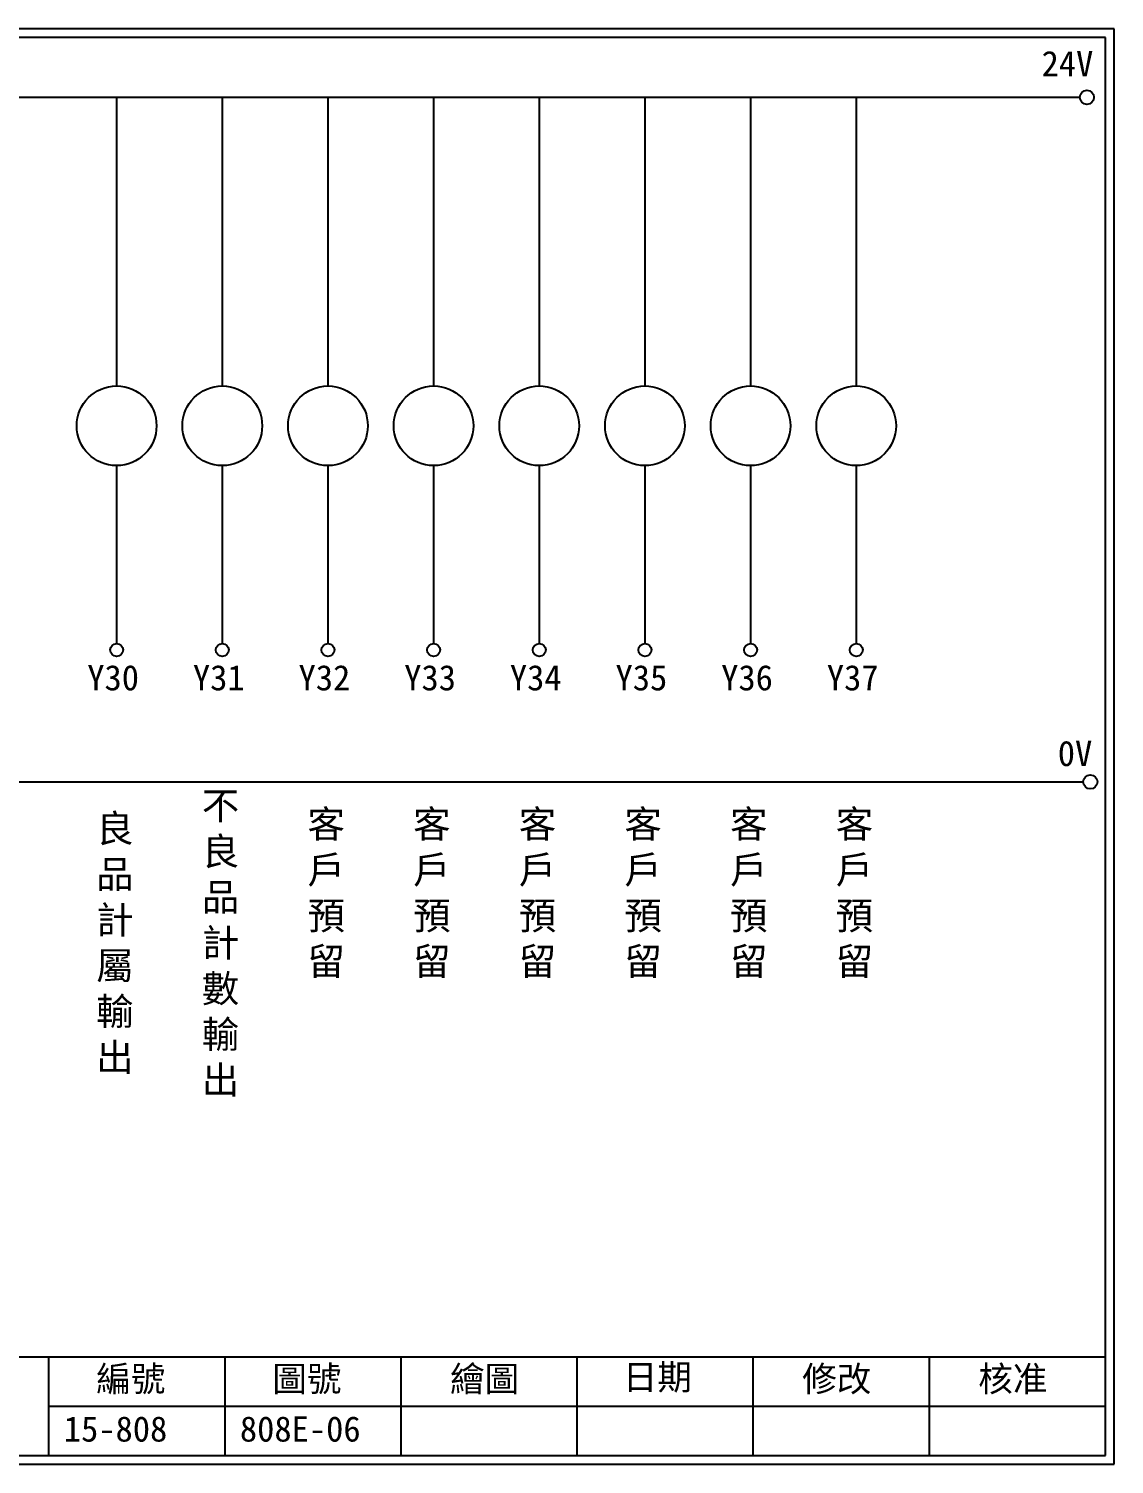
# Model space of a CAD drawing. Extents: x 325 to 612, y 3 to 207.
# Drawn here: x 458.2 to 612.3, y 3 to 207 of the extents above; entities that cross this region are included whole.
import ezdxf

# ---------------------------------------------------------------- set-up
doc = ezdxf.new("R2010")
doc.units = 0
doc.layers.get('0').update_dxf_attribs({"linetype": 'CONTINUOUS'})
doc.layers.add('圖框層', color=7, linetype='CONTINUOUS')
doc.layers.add('標尺寸層', color=3, linetype='CONTINUOUS')
doc.styles.add('CNS', font='romanc.shx', dxfattribs={"bigfont": 'chineset.shx'})
doc.styles.add('STSL', font='kaiu.ttf')

msp = doc.modelspace()

# ---------------------------------------------------------------- linework, layer by layer
for centre in [(608.44, 197.22), (608.92, 99.96)]:
    msp.add_circle(centre, 1)
at = {"layer": '圖框層', "color": 7}
for p, q in [((612.32, 206.97), (325.32, 206.97)), ((612.32, 3), (612.32, 206.97)), ((611.07, 205.72), (326.57, 205.72)), ((611.07, 4.25), (611.07, 205.72)), ((326.57, 18.25), (611.07, 18.25)), ((461.07, 4.25), (461.07, 18.25)), ((486.07, 4.25), (486.07, 18.25)), ((511.07, 4.25), (511.07, 18.25)), ((536.07, 4.25), (536.07, 18.25)), ((561.07, 4.25), (561.07, 18.25)), ((586.07, 4.25), (586.07, 18.25)), ((461.07, 11.25), (611.07, 11.25)), ((326.57, 4.25), (611.07, 4.25)), ((325.32, 3), (612.32, 3))]:
    msp.add_line(p, q, dxfattribs=at)
at = {"layer": '標尺寸層', "color": 7}
for p, q in [((329.84, 197.22), (607.44, 197.22)), ((470.68, 197.22), (470.68, 156.21)), ((485.68, 197.22), (485.68, 156.21)), ((500.68, 197.22), (500.68, 156.21)), ((515.68, 197.22), (515.68, 156.21)), ((530.68, 197.22), (530.68, 156.21)), ((545.68, 197.22), (545.68, 156.21)), ((560.68, 197.22), (560.68, 156.21)), ((575.68, 197.22), (575.68, 156.21)), ((470.68, 144.88), (470.68, 119.62)), ((485.68, 144.88), (485.68, 119.62)), ((500.68, 144.88), (500.68, 119.62)), ((515.68, 144.88), (515.68, 119.62)), ((530.68, 144.88), (530.68, 119.62)), ((545.68, 144.88), (545.68, 119.62)), ((560.68, 144.88), (560.68, 119.62)), ((575.68, 144.88), (575.68, 119.62)), ((330.05, 99.96), (607.92, 99.96))]:
    msp.add_line(p, q, dxfattribs=at)
for centre, radius in [((470.68, 150.55), 5.66), ((485.68, 150.55), 5.66), ((500.68, 150.55), 5.66), ((515.68, 150.55), 5.66), ((530.68, 150.55), 5.66), ((545.68, 150.55), 5.66), ((560.68, 150.55), 5.66), ((575.68, 150.55), 5.66), ((470.68, 118.7), 0.92), ((485.68, 118.7), 0.92), ((500.68, 118.7), 0.92), ((515.68, 118.7), 0.92), ((530.68, 118.7), 0.92), ((545.68, 118.7), 0.92), ((560.68, 118.7), 0.92), ((575.68, 118.7), 0.92)]:
    msp.add_circle(centre, radius, dxfattribs=at)

# ---------------------------------------------------------------- texts
at = {"layer": '圖框層', "color": 4, "style": 'STSL'}
for s, p in [('24V', (602, 200.22)), ('Y30', (466.51, 112.96)), ('Y31', (481.51, 112.96)), ('Y32', (496.51, 112.96)), ('Y33', (511.51, 112.96)), ('Y34', (526.51, 112.96)), ('Y35', (541.51, 112.96)), ('Y36', (556.51, 112.96)), ('Y37', (571.51, 112.96)), ('0V', (604.3, 102.2)), ('編號', (467.78, 13.34)), ('圖號', (492.78, 13.34)), ('繪圖', (518.01, 13.34)), ('日期', (542.54, 13.59)), ('修改', (568.01, 13.34)), ('核准', (593.01, 13.34)), ('15-808', (463.18, 6.22)), ('808E-06', (488.18, 6.22))]:
    msp.add_text(s, height=3.6, dxfattribs=at).set_placement(p)
at = {"layer": '標尺寸層', "color": 7, "char_height": 3.9, "width": 4.9608, "attachment_point": 5, "style": 'CNS'}
for s, insert in [('{\\fDFKai-SB|b0|i0|c136|p65;不良品計數輸出}', (485.43, 76.88)), ('{\\fDFKai-SB|b0|i0|c136|p65;良品計屬輸出}', (470.43, 76.88)), ('{\\fDFKai-SB|b0|i0|c136|p65;客戶預留}', (500.43, 83.99)), ('{\\fDFKai-SB|b0|i0|c136|p65;客戶預留}', (515.43, 83.99)), ('{\\fDFKai-SB|b0|i0|c136|p65;客戶預留}', (530.43, 83.99)), ('{\\fDFKai-SB|b0|i0|c136|p65;客戶預留}', (545.43, 83.99)), ('{\\fDFKai-SB|b0|i0|c136|p65;客戶預留}', (560.43, 83.99)), ('{\\fDFKai-SB|b0|i0|c136|p65;客戶預留}', (575.43, 83.99))]:
    msp.add_mtext(s, dxfattribs=dict(at, insert=insert))

doc.saveas('drawing.dxf')
